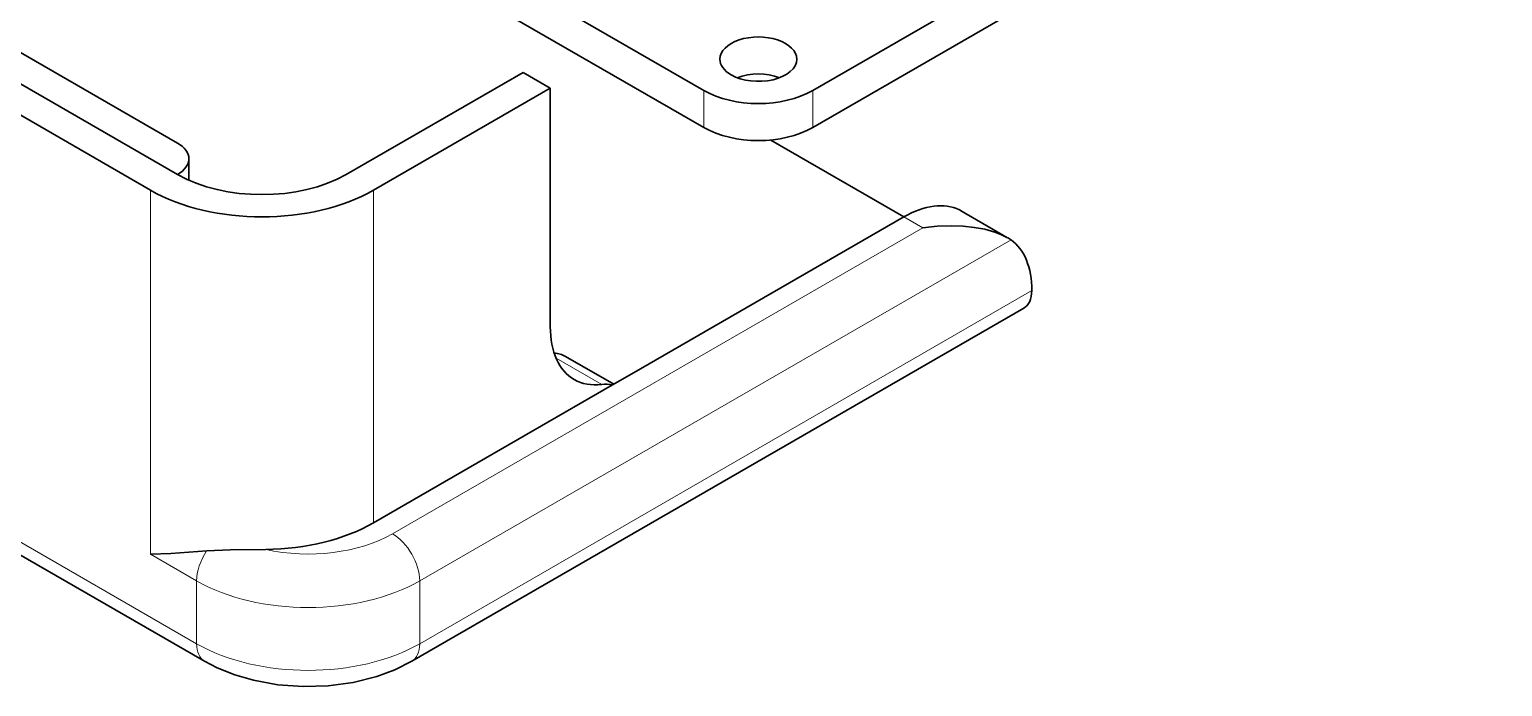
# Model space of a CAD drawing. Extents: x 415 to 970, y 249 to 591.
# Drawn here: x 734.24 to 772.53, y 502.27 to 519.36 of the extents above; entities that cross this region are included whole.
import ezdxf

# ---------------------------------------------------------------- set-up
doc = ezdxf.new("R2010")
doc.units = 0

msp = doc.modelspace()

# ---------------------------------------------------------------- linework, layer by layer
at = {"color": 7, "lineweight": 35}
for p, q in [((751.774, 517.77), (731.268, 529.609)), ((754.602, 517.77), (775.109, 529.609)), ((751.774, 516.806), (731.268, 528.646)), ((754.602, 516.806), (775.109, 528.646)), ((738.093, 515.586), (717.587, 527.426)), ((716.88, 527.017), (737.386, 515.178)), ((715.885, 516.149), (738.795, 502.922))]:
    msp.add_line(p, q, dxfattribs=at)
at = {"color": 7, "lineweight": 35, "ltscale": 0.469486}
msp.add_line((721.829, 525.793), (738.093, 516.403), dxfattribs=at)
at = {"color": 7, "lineweight": 35, "ltscale": 0.132681}
msp.add_line((747.073, 518.24), (742.477, 515.586), dxfattribs=at)
at = {"color": 7, "lineweight": 35, "ltscale": 0.020414}
msp.add_line((747.78, 517.832), (747.073, 518.24), dxfattribs=at)
at = {"color": 7, "lineweight": 35, "ltscale": 0.132682}
msp.add_line((747.78, 517.832), (743.184, 515.178), dxfattribs=at)
at = {"color": 7, "lineweight": 35, "ltscale": 0.155135}
msp.add_line((747.78, 517.832), (747.78, 511.626), dxfattribs=at)
at = {"color": 7, "lineweight": 13, "ltscale": 0.024086}
for p, q in [((751.774, 517.77), (751.774, 516.806)), ((754.602, 517.77), (754.602, 516.806))]:
    msp.add_line(p, q, dxfattribs=at)
at = {"color": 7, "lineweight": 13}
msp.add_line((715.678, 516.607), (738.588, 503.38), dxfattribs=at)
at = {"color": 7, "lineweight": 35, "ltscale": 0.099951}
msp.add_line((753.51, 516.483), (756.973, 514.484), dxfattribs=at)
at = {"color": 7, "lineweight": 35, "ltscale": 0.013933}
msp.add_line((738.386, 515.995), (738.386, 515.437), dxfattribs=at)
at = {"color": 7, "lineweight": 13, "ltscale": 0.236784}
msp.add_line((737.386, 505.707), (737.386, 515.178), dxfattribs=at)
at = {"color": 7, "lineweight": 13, "ltscale": 0.216371}
msp.add_line((743.184, 506.523), (743.184, 515.178), dxfattribs=at)
at = {"color": 7, "lineweight": 35, "ltscale": 0.001966}
msp.add_line((758.415, 514.664), (758.484, 514.626), dxfattribs=at)
at = {"color": 7, "lineweight": 35, "ltscale": 0.034222}
msp.add_line((758.484, 514.626), (759.669, 513.942), dxfattribs=at)
at = {"color": 7, "lineweight": 35, "ltscale": 0.204125}
msp.add_line((749.902, 510.402), (756.973, 514.484), dxfattribs=at)
at = {"color": 7, "lineweight": 13, "ltscale": 0.014288}
msp.add_line((756.973, 514.484), (757.468, 514.198), dxfattribs=at)
at = {"color": 7, "lineweight": 13, "ltscale": 0.398042}
msp.add_line((743.679, 506.238), (757.468, 514.198), dxfattribs=at)
at = {"color": 7, "lineweight": 13, "ltscale": 0.443686}
msp.add_line((744.386, 505.013), (759.756, 513.887), dxfattribs=at)
at = {"color": 7, "lineweight": 13, "ltscale": 0.459279}
msp.add_line((744.386, 503.38), (760.296, 512.565), dxfattribs=at)
at = {"color": 7, "lineweight": 35, "ltscale": 0.45928}
msp.add_line((744.179, 502.922), (760.089, 512.108), dxfattribs=at)
at = {"color": 7, "lineweight": 13, "ltscale": 0.034234}
msp.add_line((747.931, 510.807), (749.117, 510.122), dxfattribs=at)
at = {"color": 7, "lineweight": 35, "ltscale": 0.036109}
msp.add_line((749.43, 510.13), (748.179, 510.852), dxfattribs=at)
at = {"color": 7, "lineweight": 35, "ltscale": 0.014548}
msp.add_line((749.902, 510.402), (749.398, 510.111), dxfattribs=at)
at = {"color": 7, "lineweight": 35, "ltscale": 0.17937}
msp.add_line((749.398, 510.111), (743.184, 506.523), dxfattribs=at)
at = {"color": 7, "lineweight": 13, "ltscale": 0.034701}
msp.add_line((737.386, 505.707), (738.588, 505.013), dxfattribs=at)
at = {"color": 7, "lineweight": 13, "ltscale": 0.040825}
for p, q in [((738.588, 503.38), (738.588, 505.013)), ((744.386, 503.38), (744.386, 505.013))]:
    msp.add_line(p, q, dxfattribs=at)
at = {"color": 7, "lineweight": 35}
for points in [[(757.468, 514.198), (757.84, 514.241), (758.21, 514.254), (758.509, 514.243), (758.801, 514.211), (759.076, 514.16), (759.334, 514.088), (759.512, 514.02), (759.669, 513.942)], [(740.383, 505.831), (739.458, 505.821), (738.849, 505.797)], [(738.849, 505.797), (737.919, 505.724), (737.386, 505.707)], [(744.179, 502.922), (743.741, 502.703), (743.273, 502.529), (742.655, 502.373), (742.011, 502.286), (741.356, 502.265), (740.703, 502.313), (740.068, 502.428), (739.581, 502.568), (739.12, 502.754), (738.795, 502.922)]]:
    msp.add_lwpolyline(points, dxfattribs=at)
msp.add_arc((759.137, 513.014), 1.07, 54.6726, 60.1654, dxfattribs=at)
for centre, major_axis, start_param, end_param in [((753.188, 518.586), (1, 0), 0, 3.141593), ((753.188, 518.586), (1, 0), 3.141593, 3.926991), ((753.188, 518.586), (1, 0), 3.926991, 6.283185), ((753.188, 517.623), (1, 0), 0.986872, 2.154722), ((753.188, 518.586), (2, 0), 3.926996, 5.497787), ((753.188, 517.623), (2, 0), 3.926996, 5.497787), ((737.386, 515.995), (1, 0), 6.283185, 7.068583), ((737.386, 515.995), (1, 0), 5.497787, 6.283185), ((740.285, 516.852), (3.1, 0), 3.926991, 5.497787), ((740.285, 516.852), (4.1, 0), 3.926991, 5.497787), ((756.973, 512.035), (1.5, 2.598), 0.037814, 0.785398), ((758.175, 511.341), (-1.5, -2.598), 2.356194, 3.085922), ((759.589, 512.974), (-0.5, 0.866), 3.141593, 3.926991), ((749.902, 512.851), (1.5, 2.598), 2.356194, 3.141593), ((747.179, 509.12), (1, 1.732), 6.283152, 6.55039), ((749.902, 512.851), (1.5, 2.598), 3.141593, 3.547982), ((748.593, 508.303), (1, 1.732), 0.180534, 0.406389), ((740.285, 508.197), (-4.1, 0), 1.594716, 2.356194)]:
    msp.add_ellipse(centre, major_axis=major_axis, ratio=0.57735, start_param=start_param, end_param=end_param, dxfattribs=at)
at = {"color": 7, "lineweight": 13}
for centre, major_axis, start_param, end_param in [((741.487, 507.503), (-3.1, 0), 1.206667, 2.356194), ((743.679, 505.421), (-0.5, 0.866), 3.926991, 5.497787), ((739.295, 505.421), (0.5, 0.866), 1.468177, 2.356194), ((741.487, 506.687), (-4.1, 0), 0.785398, 2.356194), ((741.487, 505.054), (-4.1, 0), 0.785398, 2.356194), ((739.295, 503.788), (-0.5, -0.866), 5.497787, 6.283185), ((743.679, 503.788), (0.5, -0.866), 6.283185, 7.068583)]:
    msp.add_ellipse(centre, major_axis=major_axis, ratio=0.57735, start_param=start_param, end_param=end_param, dxfattribs=at)

doc.saveas('drawing.dxf')
